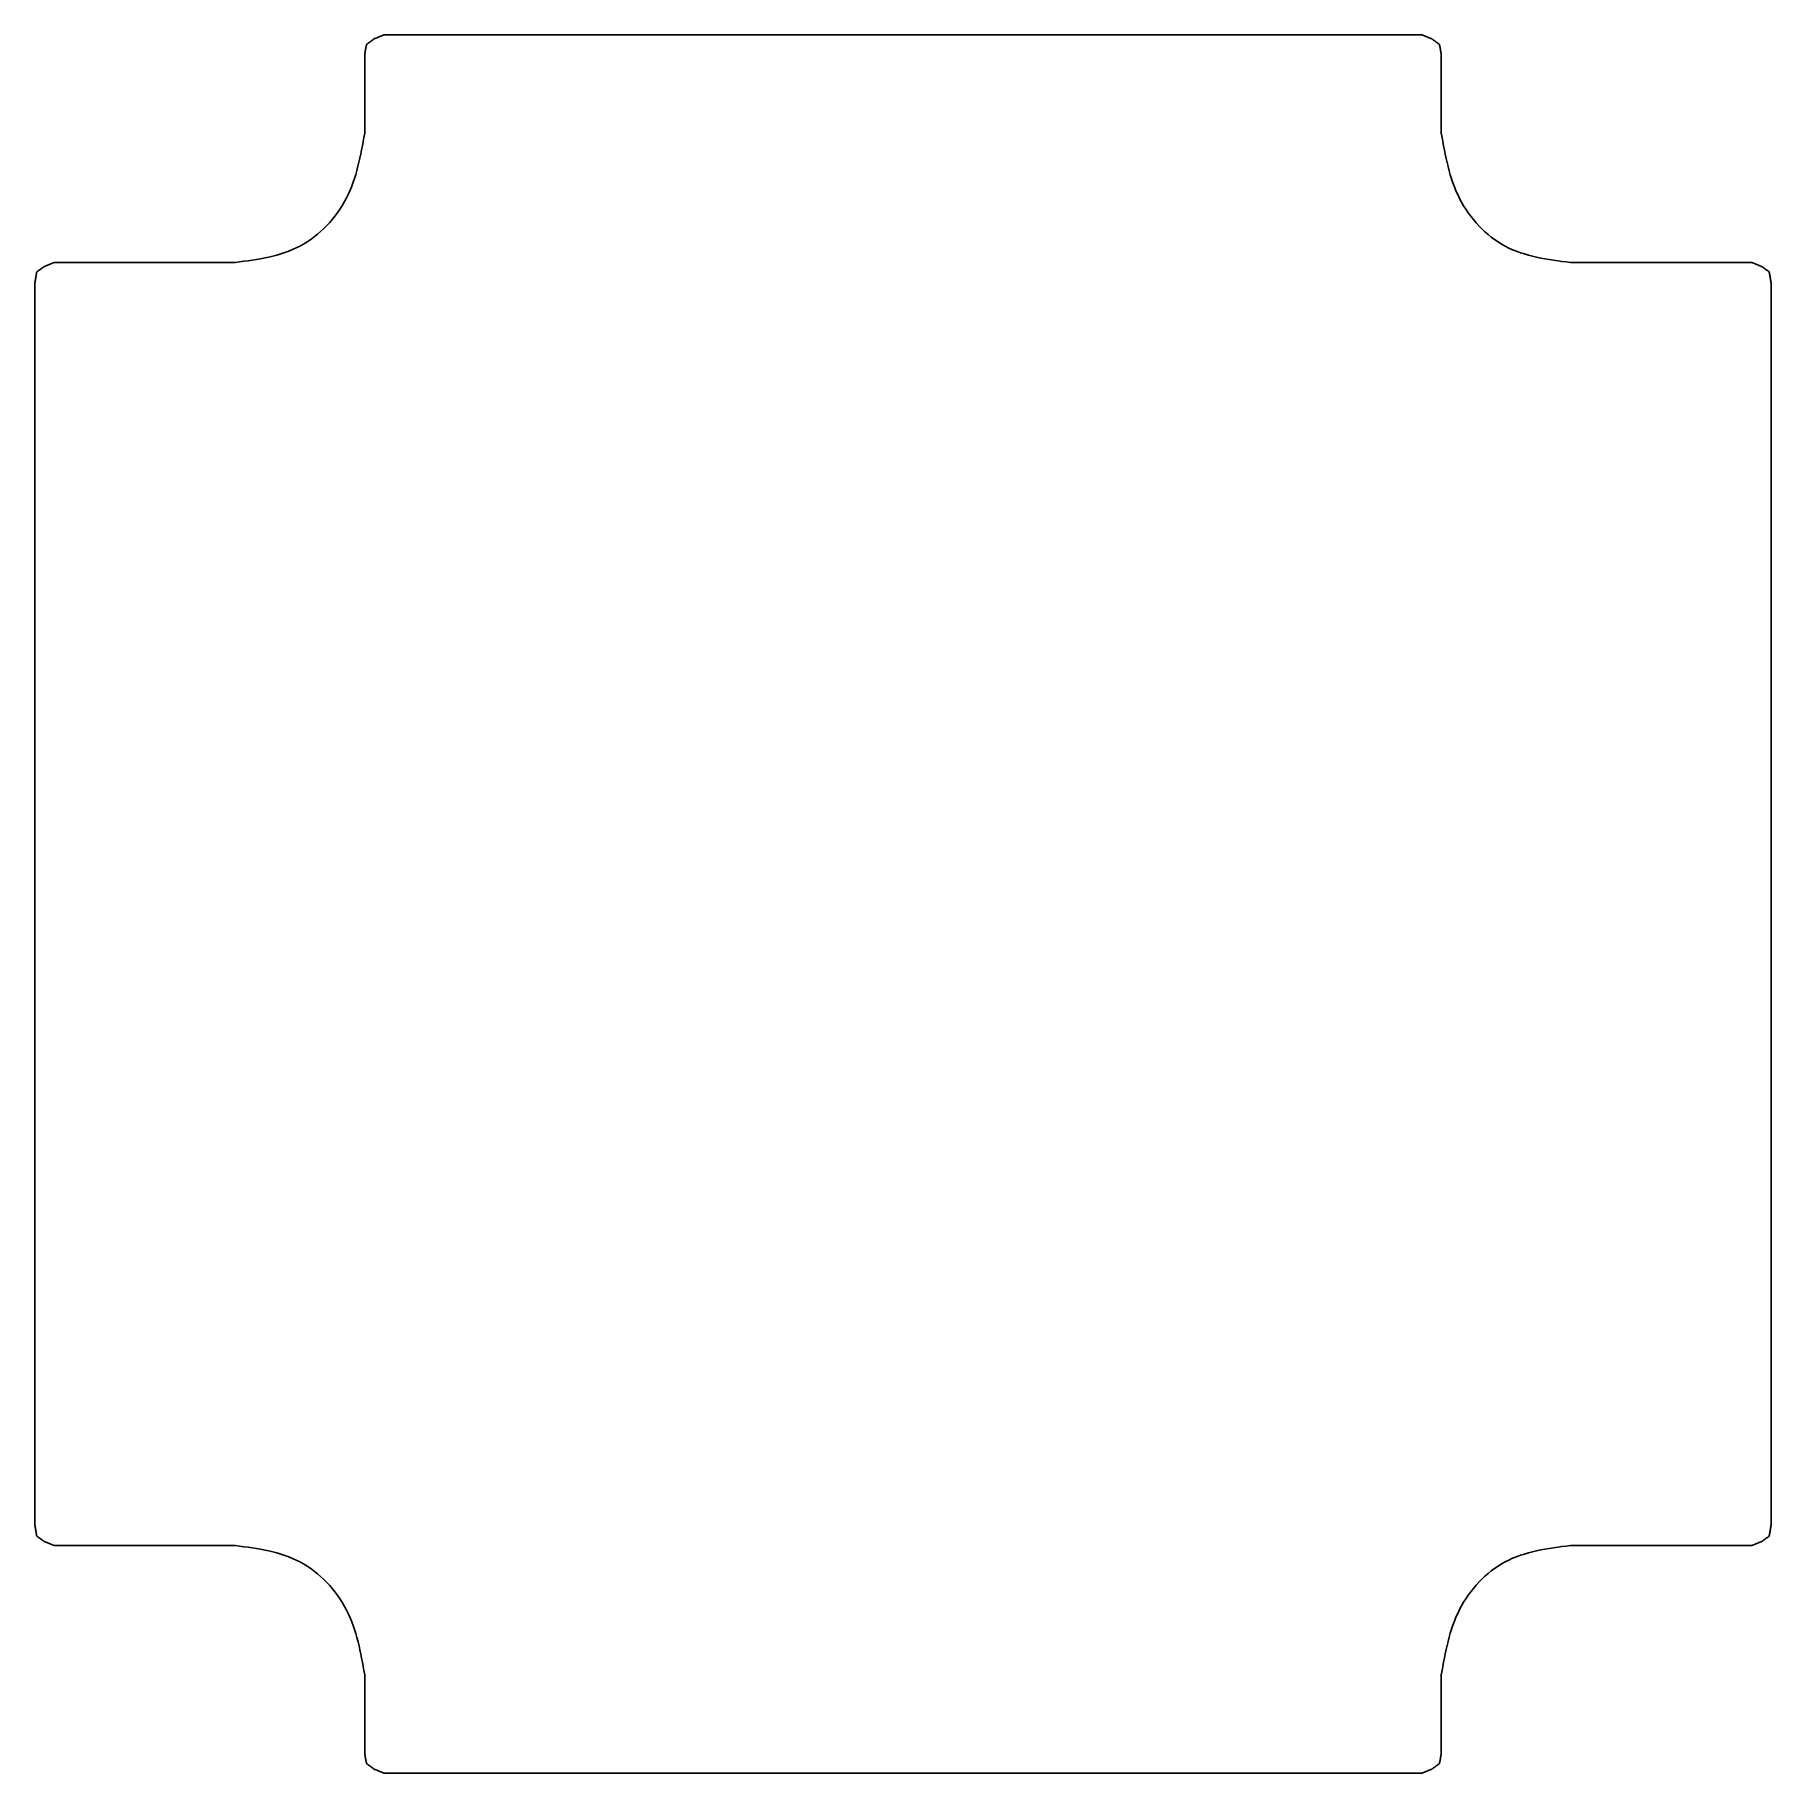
# Model space of a CAD drawing. Extents: x 0 to 110, y 0 to 110.
import ezdxf

# ---------------------------------------------------------------- set-up
doc = ezdxf.new("R2010")
doc.units = 0
doc.layers.add('Layer_1', color=7, linetype='CONTINUOUS')

msp = doc.modelspace()

# ---------------------------------------------------------------- linework, layer by layer
at = {"layer": 'Layer_1', "color": 1}
for points in [[(22.134463, 109.960371), (22.134463, 109.960371)], [(87.759393, 109.960371), (87.759393, 109.960371)], [(20.914416, 108.740336), (20.914416, 108.740336)], [(88.977634, 108.740336), (88.977634, 108.740336)], [(20.914416, 103.739115), (20.914416, 103.739115)], [(88.977634, 103.739115), (88.977634, 103.739115)], [(1.276463, 95.56581), (1.276463, 95.56581)], [(12.742954, 95.56581), (12.742954, 95.56581)], [(97.150902, 95.56581), (97.150902, 95.56581)], [(108.617422, 95.56581), (108.617422, 95.56581)], [(0.056444, 94.226525), (0.056444, 94.226525)], [(109.83744, 94.226525), (109.83744, 94.226525)], [(0.056444, 15.794003), (0.056444, 15.794003)], [(109.83744, 15.794003), (109.83744, 15.794003)], [(1.276463, 14.45102), (1.276463, 14.45102)], [(12.742954, 14.45102), (12.742954, 14.45102)], [(97.150902, 14.45102), (97.150902, 14.45102)], [(108.617422, 14.45102), (108.617422, 14.45102)], [(20.914416, 6.279558), (20.914416, 6.279558)], [(88.977634, 6.279558), (88.977634, 6.279558)], [(20.914416, 1.27652), (20.914416, 1.27652)], [(88.977634, 1.27652), (88.977634, 1.27652)], [(22.134463, 0.056445), (22.134463, 0.056445)], [(87.759393, 0.056445), (87.759393, 0.056445)]]:
    msp.add_lwpolyline(points, close=True, dxfattribs=at)
for points, knots in [([(22.134463, 109.960371), (22.066579, 109.933056), (21.930811, 109.878425), (21.72716, 109.796477), (21.591392, 109.741846), (21.523508, 109.71453)], [0, 0, 0, 0, 0.21952, 0.439041, 0.658562, 0.658562, 0.658562, 0.658562]), ([(87.759393, 109.960371), (80.467734, 109.960371), (65.884416, 109.960371), (44.009439, 109.960371), (29.426122, 109.960371), (22.134463, 109.960371)], [0, 0, 0, 0, 21.874978, 43.749954, 65.62493, 65.62493, 65.62493, 65.62493]), ([(88.368542, 109.71453), (88.300858, 109.741846), (88.165491, 109.796475), (87.962443, 109.878426), (87.827077, 109.933056), (87.759393, 109.960371)], [0, 0, 0, 0, 0.218964, 0.437922, 0.656886, 0.656886, 0.656886, 0.656886]), ([(21.035518, 109.349439), (21.022062, 109.281761), (20.995149, 109.146405), (20.954783, 108.943371), (20.927872, 108.808014), (20.914416, 108.740336)], [0, 0, 0, 0, 0.207008, 0.414016, 0.621025, 0.621025, 0.621025, 0.621025]), ([(21.523508, 109.71453), (21.469287, 109.673965), (21.360844, 109.592833), (21.198181, 109.471136), (21.089739, 109.390005), (21.035518, 109.349439)], [0, 0, 0, 0, 0.20315, 0.406299, 0.609447, 0.609447, 0.609447, 0.609447]), ([(88.860201, 109.349439), (88.805572, 109.390005), (88.696315, 109.471136), (88.532428, 109.592833), (88.423171, 109.673965), (88.368542, 109.71453)], [0, 0, 0, 0, 0.20413, 0.408259, 0.612389, 0.612389, 0.612389, 0.612389]), ([(88.977634, 108.740336), (88.964586, 108.808014), (88.93849, 108.943371), (88.899345, 109.146405), (88.873249, 109.281761), (88.860201, 109.349439)], [0, 0, 0, 0, 0.206774, 0.413548, 0.62032, 0.62032, 0.62032, 0.62032]), ([(20.914416, 108.740336), (20.914416, 108.184645), (20.914416, 107.073262), (20.914416, 105.406189), (20.914416, 104.294806), (20.914416, 103.739115)], [0, 0, 0, 0, 1.667073, 3.334147, 5.00122, 5.00122, 5.00122, 5.00122]), ([(88.977634, 103.739115), (88.977634, 104.294806), (88.977634, 105.406189), (88.977634, 107.073262), (88.977634, 108.184645), (88.977634, 108.740336)], [0, 0, 0, 0, 1.667073, 3.334147, 5.00122, 5.00122, 5.00122, 5.00122]), ([(20.914416, 103.739115), (20.665731, 102.331861), (20.168163, 99.51624), (17.024688, 96.140066), (14.166444, 95.756725), (12.742954, 95.56581)], [0, 0, 0, 0, 4.240032, 8.483419, 12.693486, 12.693486, 12.693486, 12.693486]), ([(97.150902, 95.56581), (95.704524, 95.749038), (92.843981, 96.111413), (89.719972, 99.512526), (89.227287, 102.317685), (88.977634, 103.739115)], [0, 0, 0, 0, 4.26467, 8.434363, 12.717663, 12.717663, 12.717663, 12.717663]), ([(0.667371, 95.319972), (0.612739, 95.27961), (0.503474, 95.198885), (0.339578, 95.077797), (0.230315, 94.997072), (0.175683, 94.95671)], [0, 0, 0, 0, 0.203775, 0.40755, 0.611323, 0.611323, 0.611323, 0.611323]), ([(1.276463, 95.56581), (1.208786, 95.538495), (1.073432, 95.483864), (0.870402, 95.401918), (0.735048, 95.347287), (0.667371, 95.319972)], [0, 0, 0, 0, 0.218944, 0.437889, 0.656833, 0.656833, 0.656833, 0.656833]), ([(12.742954, 95.56581), (11.4689, 95.56581), (8.92079, 95.56581), (5.098627, 95.56581), (2.550517, 95.56581), (1.276463, 95.56581)], [0, 0, 0, 0, 3.822164, 7.644328, 11.466491, 11.466491, 11.466491, 11.466491]), ([(108.617422, 95.56581), (107.34336, 95.56581), (104.795242, 95.56581), (100.973069, 95.56581), (98.424957, 95.56581), (97.150902, 95.56581)], [0, 0, 0, 0, 3.822184, 7.644355, 11.46652, 11.46652, 11.46652, 11.46652]), ([(109.22832, 95.319972), (109.160439, 95.347287), (109.02468, 95.401916), (108.821048, 95.483863), (108.685296, 95.538495), (108.617422, 95.56581)], [0, 0, 0, 0, 0.219512, 0.439013, 0.658508, 0.658508, 0.658508, 0.658508]), ([(109.83744, 94.226525), (109.82398, 94.307656), (109.79706, 94.469919), (109.756697, 94.713314), (109.729791, 94.875578), (109.716339, 94.95671)], [0, 0, 0, 0, 0.246721, 0.493441, 0.740159, 0.740159, 0.740159, 0.740159]), ([(0.056444, 94.226525), (0.056444, 85.5118), (0.056444, 68.082349), (0.056444, 41.938176), (0.056444, 24.508727), (0.056444, 15.794003)], [0, 0, 0, 0, 26.144175, 52.28835, 78.432522, 78.432522, 78.432522, 78.432522]), ([(109.83744, 15.794003), (109.83744, 24.508727), (109.83744, 41.938176), (109.83744, 68.082349), (109.83744, 85.5118), (109.83744, 94.226525)], [0, 0, 0, 0, 26.144172, 52.288346, 78.432522, 78.432522, 78.432522, 78.432522]), ([(109.716339, 15.060112), (109.729791, 15.141656), (109.756697, 15.304743), (109.79706, 15.549374), (109.82398, 15.71246), (109.83744, 15.794003)], [0, 0, 0, 0, 0.247937, 0.495875, 0.743815, 0.743815, 0.743815, 0.743815]), ([(0.175683, 15.060112), (0.230315, 15.019548), (0.339578, 14.938418), (0.503474, 14.816723), (0.612739, 14.735594), (0.667371, 14.69503)], [0, 0, 0, 0, 0.204135, 0.40827, 0.612407, 0.612407, 0.612407, 0.612407]), ([(1.276463, 14.45102), (2.550517, 14.45102), (5.098627, 14.45102), (8.92079, 14.45102), (11.4689, 14.45102), (12.742954, 14.45102)], [0, 0, 0, 0, 3.822164, 7.644328, 11.466491, 11.466491, 11.466491, 11.466491]), ([(12.742954, 14.45102), (14.16654, 14.259964), (17.024893, 13.876351), (20.168639, 10.501147), (20.665938, 7.68611), (20.914416, 6.279558)], [0, 0, 0, 0, 4.210539, 8.454151, 12.691938, 12.691938, 12.691938, 12.691938]), ([(88.977634, 6.279558), (89.227336, 7.700455), (89.720175, 10.504879), (92.844413, 13.904447), (95.704576, 14.267455), (97.150902, 14.45102)], [0, 0, 0, 0, 4.281659, 8.450711, 12.715562, 12.715562, 12.715562, 12.715562]), ([(97.150902, 14.45102), (98.424957, 14.45102), (100.973069, 14.45102), (104.795242, 14.45102), (107.34336, 14.45102), (108.617422, 14.45102)], [0, 0, 0, 0, 3.822165, 7.644336, 11.46652, 11.46652, 11.46652, 11.46652]), ([(108.617422, 14.45102), (108.685296, 14.478133), (108.821048, 14.532358), (109.02468, 14.613696), (109.160439, 14.667918), (109.22832, 14.69503)], [0, 0, 0, 0, 0.219268, 0.438542, 0.657828, 0.657828, 0.657828, 0.657828]), ([(20.914416, 6.279558), (20.914416, 5.723665), (20.914416, 4.611879), (20.914416, 2.944199), (20.914416, 1.832413), (20.914416, 1.27652)], [0, 0, 0, 0, 1.667679, 3.335359, 5.003038, 5.003038, 5.003038, 5.003038]), ([(88.977634, 1.27652), (88.977634, 1.832413), (88.977634, 2.944199), (88.977634, 4.611879), (88.977634, 5.723665), (88.977634, 6.279558)], [0, 0, 0, 0, 1.667679, 3.335359, 5.003038, 5.003038, 5.003038, 5.003038]), ([(20.914416, 1.27652), (20.927872, 1.208836), (20.954781, 1.073473), (20.995149, 0.870433), (21.022062, 0.735077), (21.035518, 0.6674)], [0, 0, 0, 0, 0.207024, 0.414036, 0.621042, 0.621042, 0.621042, 0.621042]), ([(88.860201, 0.6674), (88.873249, 0.735077), (88.899346, 0.870434), (88.938491, 1.073473), (88.964586, 1.208837), (88.977634, 1.27652)], [0, 0, 0, 0, 0.206771, 0.413548, 0.620337, 0.620337, 0.620337, 0.620337]), ([(21.035518, 0.6674), (21.089739, 0.626835), (21.198181, 0.545705), (21.360844, 0.424011), (21.469287, 0.342882), (21.523508, 0.302317)], [0, 0, 0, 0, 0.203147, 0.406294, 0.609442, 0.609442, 0.609442, 0.609442]), ([(21.523508, 0.302317), (21.591392, 0.274998), (21.72716, 0.22036), (21.930812, 0.138402), (22.066579, 0.083764), (22.134463, 0.056445)], [0, 0, 0, 0, 0.219524, 0.439049, 0.658573, 0.658573, 0.658573, 0.658573]), ([(22.134463, 0.056445), (29.426122, 0.056445), (44.009439, 0.056445), (65.884416, 0.056445), (80.467734, 0.056445), (87.759393, 0.056445)], [0, 0, 0, 0, 21.874976, 43.749952, 65.62493, 65.62493, 65.62493, 65.62493]), ([(87.759393, 0.056445), (87.827077, 0.083764), (87.962443, 0.138401), (88.165492, 0.220361), (88.300858, 0.274998), (88.368542, 0.302317)], [0, 0, 0, 0, 0.218968, 0.43793, 0.656898, 0.656898, 0.656898, 0.656898])]:
    msp.add_open_spline(points, degree=3, knots=knots, dxfattribs=at)
for points in [[(0.175683, 94.95671), (0.162434, 94.875578), (0.135936, 94.713315), (0.09619, 94.46992), (0.069693, 94.307656), (0.056444, 94.226525)], [(109.716339, 94.95671), (109.662114, 94.997072), (109.553666, 95.077797), (109.390993, 95.198885), (109.282544, 95.27961), (109.22832, 95.319972)], [(0.056444, 15.794003), (0.069693, 15.71246), (0.09619, 15.549373), (0.135936, 15.304742), (0.162434, 15.141656), (0.175683, 15.060112)], [(0.667371, 14.69503), (0.735048, 14.667917), (0.870402, 14.613693), (1.073432, 14.532357), (1.208786, 14.478132), (1.276463, 14.45102)], [(109.22832, 14.69503), (109.282544, 14.735594), (109.390993, 14.816724), (109.553666, 14.938418), (109.662114, 15.019548), (109.716339, 15.060112)], [(88.368542, 0.302317), (88.423171, 0.342882), (88.532428, 0.424011), (88.696315, 0.545706), (88.805572, 0.626835), (88.860201, 0.6674)]]:
    msp.add_open_spline(points, degree=3, dxfattribs=at)

doc.saveas('drawing.dxf')
